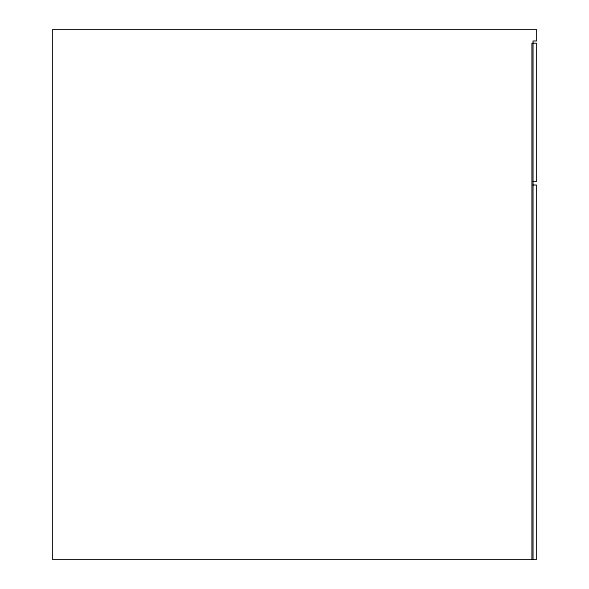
<?xml version="1.0" encoding="UTF-8"?>
<svg xmlns="http://www.w3.org/2000/svg" width="589" height="589" viewBox="0 0 589 589"><rect width="100%" height="100%" fill="white"/><g stroke="black" fill="none" stroke-linecap="round" stroke-linejoin="round"><path stroke-width="0.88" d="M533.045 181.567L536.505 181.567L536.505 43.277L531.889 43.277L531.889 559.55M533.045 185.02L536.505 185.02L536.505 559.55L52.495 559.55L52.495 29.45L536.505 29.45L536.505 40.972L533.045 40.972L533.045 559.55"/></g></svg>
